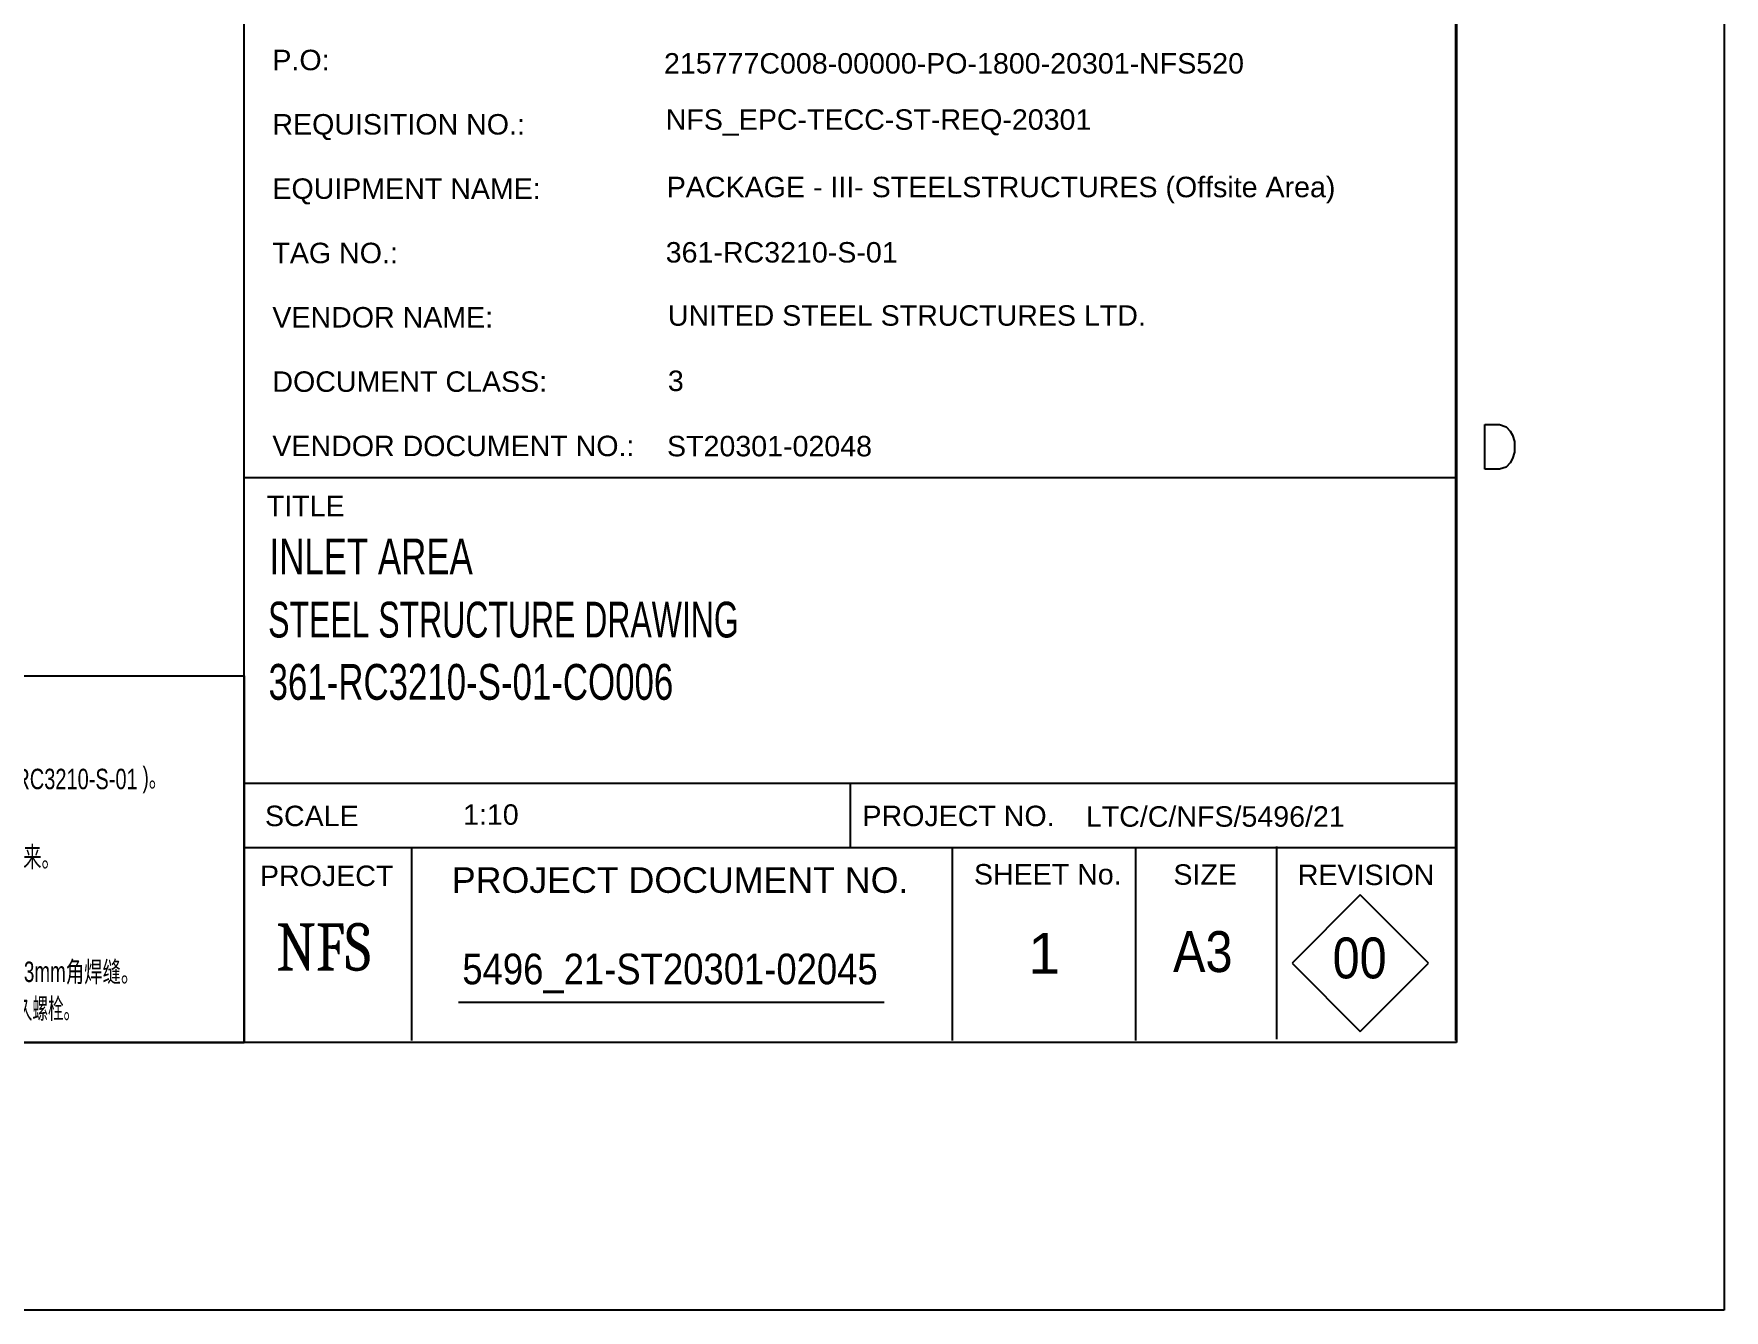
# Model space of a CAD drawing. Header units: millimetres. Extents: x -170 to 250, y -82 to 215.
# Drawn here: x 155.3 to 250, y -82.4 to -10.9 of the extents above; entities that cross this region are included whole.
import ezdxf

# ---------------------------------------------------------------- set-up
doc = ezdxf.new("R2010")
doc.units = ezdxf.units.MM
doc.styles.add('Arial', font='ARIAL.TTF', dxfattribs={"height": 0.2})
doc.styles.add('Arial Narrow', font='ARIALN.TTF', dxfattribs={"height": 0.2})
doc.styles.add('Cambria', font='CAMBRIA.TTC', dxfattribs={"height": 0.2})

# ---------------------------------------------------------------- blocks, each defined once
blk = doc.blocks.new('Unknown-234524981-42925')
at = {"color": 7, "linetype": 'Continuous'}
for p, q in [((167.076, -67.427), (167.076, 95.612)), ((234.946, -67.307), (234.946, 95.612)), ((167.076, -35.76), (234.968, -35.76)), ((167.076, -52.889), (234.968, -52.889)), ((201.026, -56.494), (201.026, -52.889)), ((167.076, -56.494), (234.968, -56.494)), ((176.457, -67.307), (176.457, -56.494)), ((206.754, -67.307), (206.754, -56.494)), ((217.016, -67.307), (217.016, -56.494)), ((224.911, -67.247), (224.911, -56.434)), ((229.584, -59.152), (225.762, -62.98)), ((233.412, -62.98), (229.584, -59.152)), ((225.762, -62.98), (229.584, -66.802)), ((229.584, -66.802), (233.412, -62.98)), ((179.076, -65.172), (202.913, -65.172))]:
    blk.add_line(p, q, dxfattribs=at)
at = {"color": 7, "linetype": 'Continuous', "style": 'Arial'}
for s, height, p in [('P.O:', 1.1461, (168.651, -12.939)), ('REQUISITION NO.:', 1.14609, (168.651, -16.544)), ('EQUIPMENT NAME:', 1.14609, (168.651, -20.148)), ('TAG NO.:', 1.1461, (168.651, -23.753)), ('VENDOR NAME:', 1.14609, (168.651, -27.357)), ('DOCUMENT CLASS:', 1.14609, (168.651, -30.962)), ('VENDOR DOCUMENT NO.:', 1.14609, (168.651, -34.566)), ('TITLE', 1.1461, (168.335, -37.93)), ('SCALE', 1.1461, (168.233, -55.3)), ('PROJECT NO.', 1.14609, (201.702, -55.3)), ('LTC/C/NFS/5496/21', 1.14609, (214.214, -55.333)), ('PROJECT', 1.1461, (167.955, -58.657)), ('PROJECT DOCUMENT NO.', 1.43262, (178.705, -59.038)), ('SHEET No.', 1.1461, (207.946, -58.571)), ('SIZE', 1.1461, (219.119, -58.585)), ('REVISION', 1.1461, (226.085, -58.604))]:
    blk.add_text(s, height=height, dxfattribs=at).set_placement(p)
at = {"color": 6, "linetype": 'Continuous', "style": 'Arial'}
for s, height, p in [('215777C008-00000-PO-1800-20301-NFS520', 1.14609, (190.586, -13.127)), ('NFS_EPC-TECC-ST-REQ-20301', 1.14609, (190.682, -16.277)), ('PACKAGE - III- STEELSTRUCTURES (Offsite Area)', 1.14609, (190.742, -20.057)), ('361-RC3210-S-01', 1.14609, (190.682, -23.717)), ('UNITED STEEL STRUCTURES LTD.', 1.14609, (190.802, -27.257)), ('3', 1.146, (190.802, -30.917)), ('ST20301-02048', 1.14609, (190.754, -34.577)), ('1', 2.292, (210.988, -63.576))]:
    blk.add_text(s, height=height, dxfattribs=at).set_placement(p)
at = {"color": 6}
for s, height, style, width, p in [('INLET AREA', 2.0043, 'Arial Narrow', 0.85, (168.491, -41.187)), ('STEEL STRUCTURE DRAWING', 2.0043, 'Arial Narrow', 0.78, (168.413, -44.728)), ('361-RC3210-S-01-CO006', 2.0043, 'Arial Narrow', 0.85, (168.439, -48.218)), ('00', 2.2922, 'Arial', 0.85, (228.036, -63.832)), ('5496_21-ST20301-02045', 1.71914, 'Arial', 0.85, (179.291, -64.164))]:
    blk.add_text(s, height=height, dxfattribs=dict(at, style=style, width=width)).set_placement(p)
at = {"color": 6, "style": 'Arial'}
blk.add_text('1:10', height=1.1461, dxfattribs=at).set_placement((179.331, -55.224))
at = {"color": 7, "linetype": 'Continuous', "style": 'Cambria', "width": 0.799991}
blk.add_text('NFS', height=2.6694, dxfattribs=at).set_placement((168.868, -63.407))
at = {"color": 6, "linetype": 'Continuous', "style": 'Arial', "width": 0.85}
blk.add_text('A3', height=2.2922, dxfattribs=at).set_placement((219.1, -63.477))
blk = doc.blocks.new('Unknown-234524981-42927')
at = {"linetype": 'Continuous'}
for points in [[(139.793, -55.316), (140.325, -54.391), (139.316, -54.391)], [(148.523, -55.461), (149.055, -54.536), (148.046, -54.536)]]:
    blk.add_hatch(color=7, dxfattribs=at).paths.add_polyline_path(points)
at = {"color": 7, "linetype": 'Continuous'}
for p, q in [((98.67, -46.877), (98.67, -67.427)), ((98.67, -46.877), (167.076, -46.877)), ((167.076, -46.877), (167.076, -67.427)), ((98.67, -67.427), (167.076, -67.427))]:
    blk.add_line(p, q, dxfattribs=at)
at = {"color": 3, "linetype": 'Continuous'}
for p, q in [((148.047, -54.536), (148.521, -55.455)), ((149.054, -54.537), (148.524, -55.459))]:
    blk.add_line(p, q, dxfattribs=at)
at = {"color": 7, "linetype": 'Continuous'}
for centre in [(139.82, -54.716), (148.551, -54.861)]:
    blk.add_circle(centre, 0.6, dxfattribs=at)
at = {"color": 7, "linetype": 'Continuous', "style": 'Arial'}
for s, height, width, p in [('1. ACCUMULATIVE DIMENSIONS ARE TAKEN FROM THE "RD" LINE.    积累尺寸是根据这线 "RD" 开始计算。', 1.14609, 0.65892, (99.42, -48.753)), ('2. ALL GAS RE-ENTRANT CUTS WILL HAVE A RADIUS OF 10mm U.N.O.', 1.14609, 0.617738, (99.42, -51.003)), ('所有气割直角切口要有10mm 的半径，除另有所指。', 1.14609, 0.541875, (134.767, -51.003)), ('3. ALL SUBMARKS THIS SHEET TO BE PREFIXED (                                 ).    这张图样的所有副标记前面要加 (                                  )。', 1.146094, 0.65892, (99.42, -53.113)), ('4. ASSEMBLY MARK TO BE STAMPED ON THE FACE WHERE INDICATED THUS      .    构件号打在      标记面上。', 1.14609, 0.65892, (99.373, -55.36)), ('5. ">" DENOTES THE TOUCH FACE OF MEMBERS, SHOP MUST SPOT THEM.    " > " 为构件结合面，工厂需标识出来。', 1.14609, 0.65892, (99.42, -57.59)), ('6. ALL THE DIAMETER OF SCALLOP IS 25mm U.N.O.  所有扇形倒角半径都是25mm，除另有所指。', 1.14609, 0.65892, (99.5, -59.699)), ('7. ALL WELDS SHALL BE CONTINUOUS, U.N.O.   所有焊缝都是连续焊缝，除另有所指。', 1.14609, 0.65892, (99.527, -61.934)), ('8. SEAL WELDS OF 3MM FILLET WELD SHALL BE PROVIDED IN WELDED CONNECTIONS.   焊接节点里的封焊是3mm角焊缝。', 1.14609, 0.65892, (99.508, -64.035)), ('9. TEMPORARY BOLTS SHALL BE RED COATED TO DISTIGUISH FROM THE PERMANENT BOLT.   临时螺栓应涂红油漆，以区别与永久螺栓。', 1.14609, 0.55892, (99.516, -66.09))]:
    blk.add_text(s, height=height, dxfattribs=dict(at, width=width)).set_placement(p)
at = {"color": 3, "linetype": 'Continuous', "style": 'Arial', "width": 0.7}
for p in [(152.01, -53.23), (124.788, -53.261)]:
    blk.add_text('361-RC3210-S-01', height=1.14609, dxfattribs=at).set_placement(p)
blk = doc.blocks.new('Unknown-234524981-42933')
at = {"color": 7, "linetype": 'Continuous'}
for p, q in [((249.969, 214.573), (249.969, -82.427)), ((234.969, 199.573), (234.969, -67.427)), ((236.557, -35.302), (236.557, -32.802)), ((236.557, -32.802), (237.391, -32.802)), ((237.391, -32.802), (237.748, -32.921)), ((237.748, -32.921), (237.986, -33.159)), ((237.986, -33.159), (238.105, -33.397)), ((238.105, -33.397), (238.224, -33.754)), ((238.224, -33.754), (238.224, -34.349)), ((237.986, -34.944), (237.748, -35.183)), ((238.105, -34.706), (237.986, -34.944)), ((238.224, -34.349), (238.105, -34.706)), ((237.391, -35.302), (236.557, -35.302)), ((237.748, -35.183), (237.391, -35.302)), ((234.969, -67.427), (-145.031, -67.427)), ((249.969, -82.427), (-170.031, -82.427))]:
    blk.add_line(p, q, dxfattribs=at)

msp = doc.modelspace()

# ---------------------------------------------------------------- block references
for name in ['Unknown-234524981-42933', 'Unknown-234524981-42925', 'Unknown-234524981-42927']:
    msp.add_blockref(name, (0, 0))

doc.saveas('drawing.dxf')
